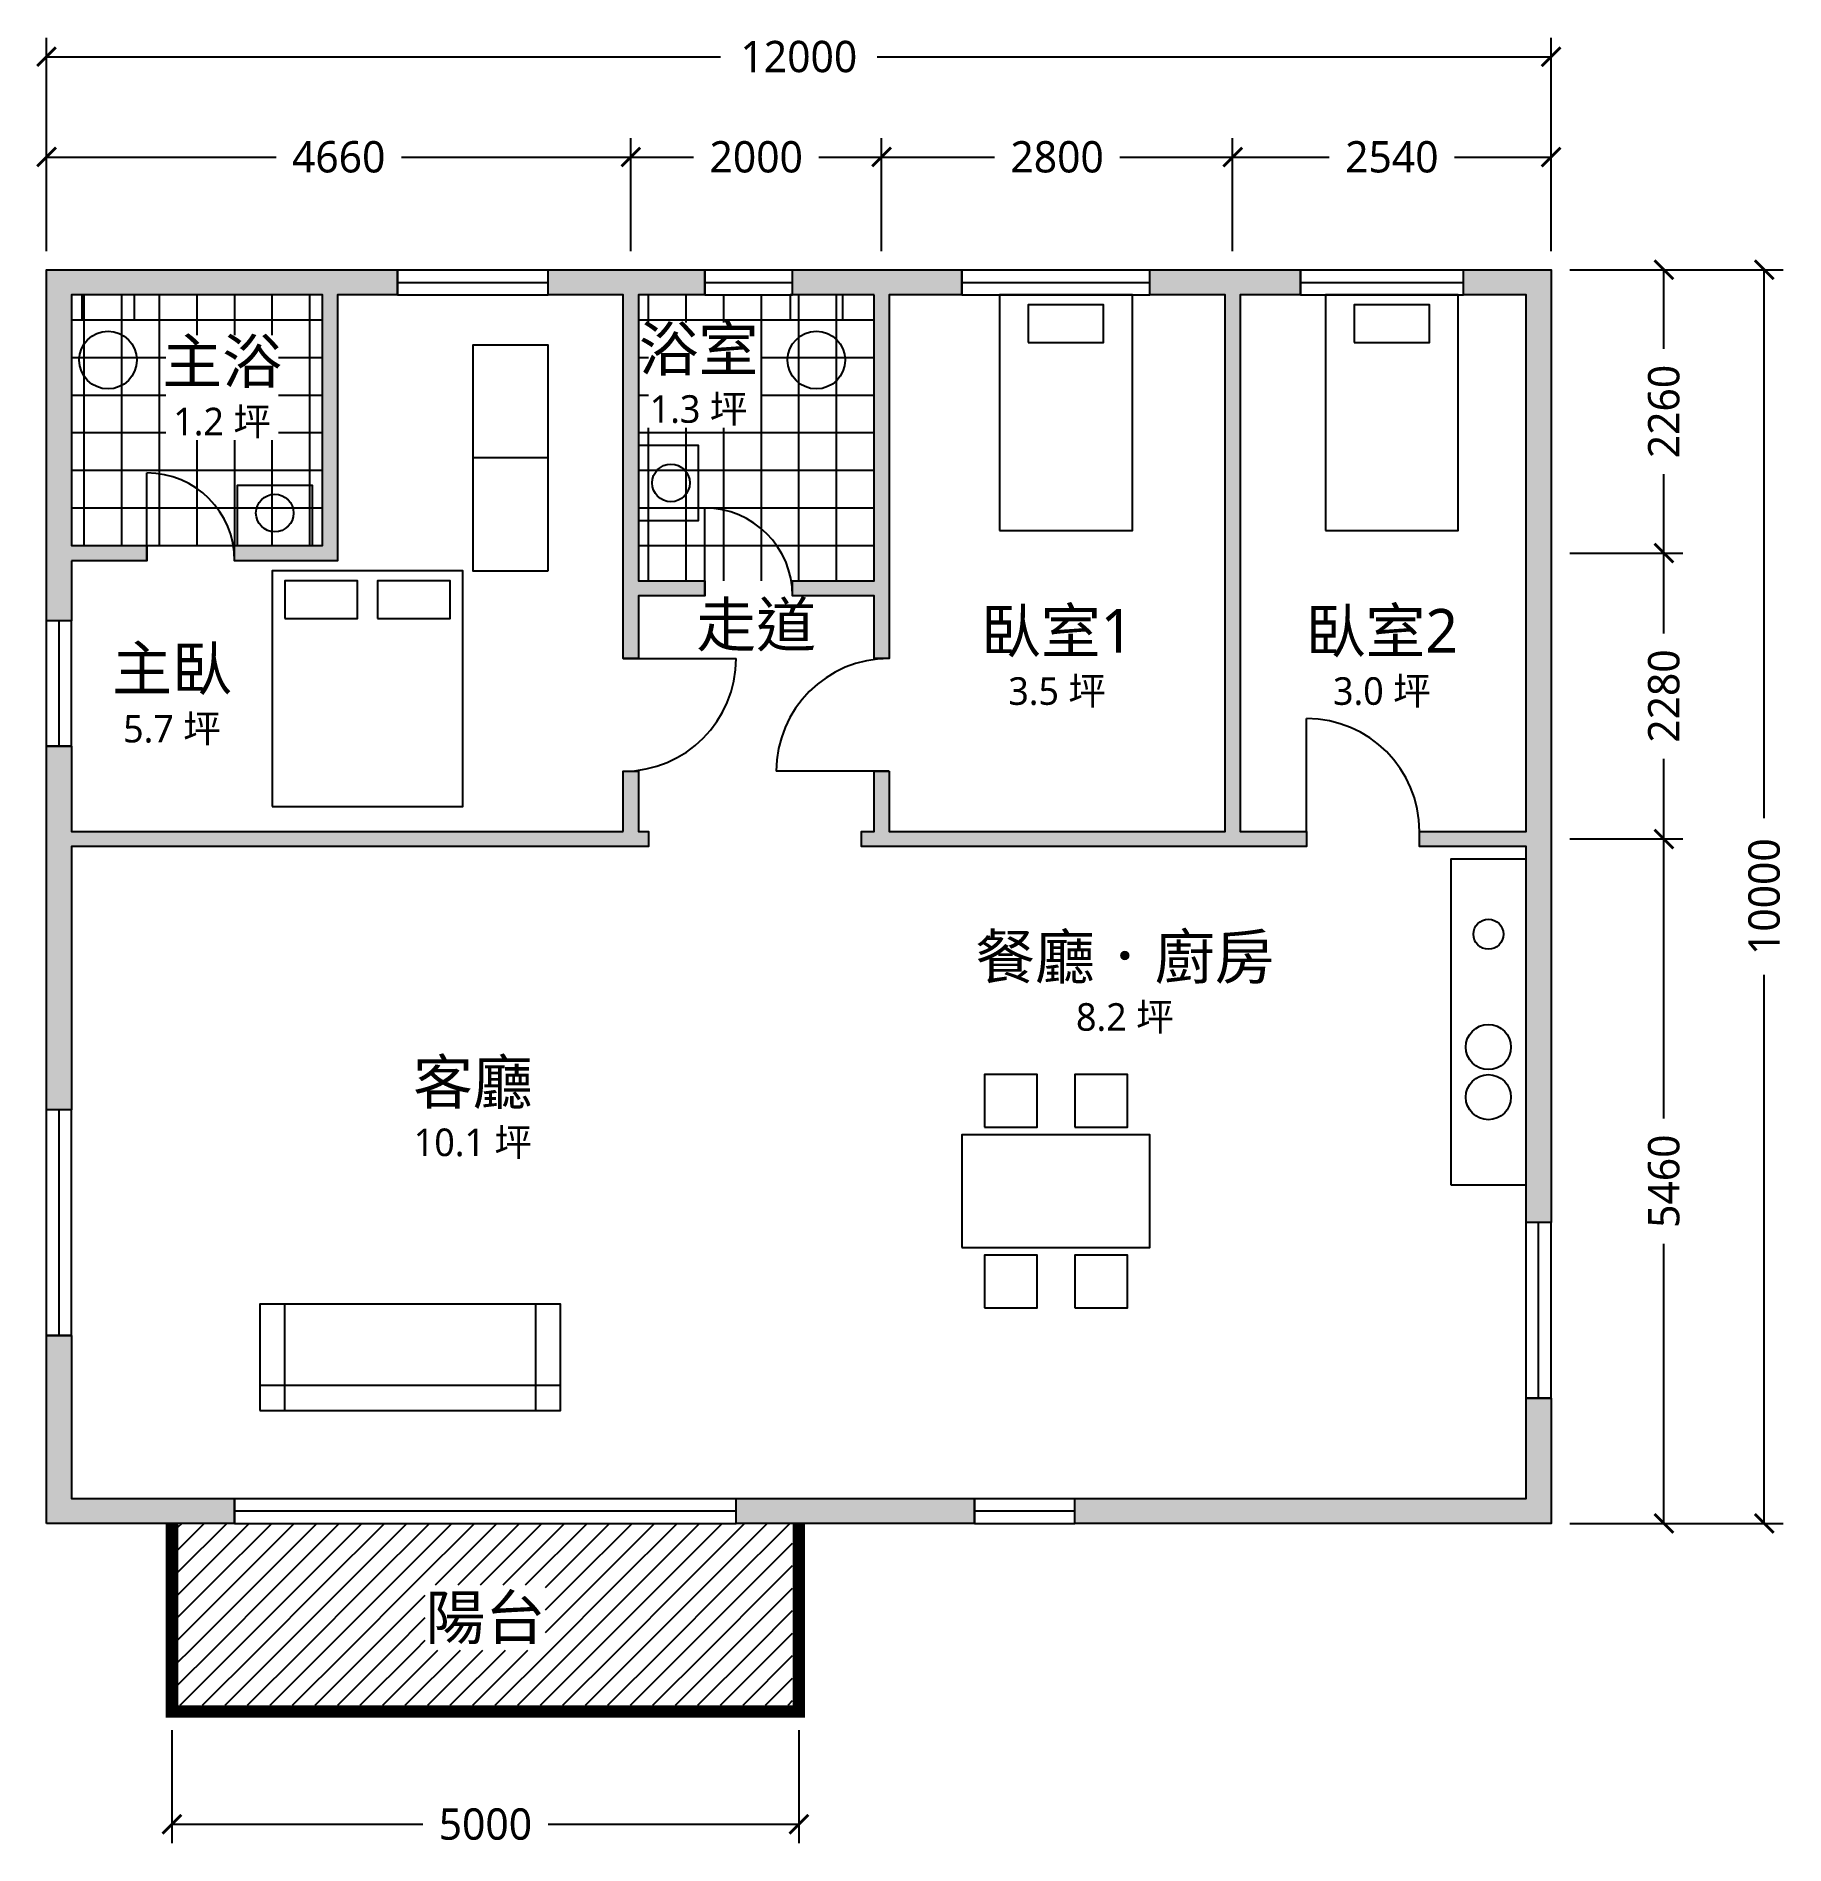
# Model space of a CAD drawing. Header units: millimetres. Extents: x -83 to 13864, y -2564 to 11864.
import ezdxf
from ezdxf.enums import TextEntityAlignment as Align

# ---------------------------------------------------------------- set-up
doc = ezdxf.new("R2010")
doc.units = ezdxf.units.MM
for name, color, linetype in [('填充', 9, 'Continuous'), ('家具', 8, 'Continuous'), ('文字', 2, 'Continuous'), ('標註', 3, 'Continuous'), ('牆', 7, 'Continuous'), ('設備', 6, 'Continuous'), ('門窗', 4, 'Continuous')]:
    doc.layers.add(name, color=color, linetype=linetype)
doc.styles.add('示範字', font='msjh.ttc')
doc.dimstyles.new('示範', dxfattribs={"dimtxt": 250, "dimasz": 150, "dimexe": 150, "dimexo": 150, "dimgap": 80, "dimtad": 1, "dimdec": 0, "dimtxsty": '示範字', "dimblk": 'ARCHTICK', "dimcen": 2.5, "dimclrd": 3, "dimclre": 3, "dimclrt": 3, "dimazin": 3, "dimtfac": 1, "dimtmove": 0, "dimatfit": 3, "dimarcsym": 0})

# ---------------------------------------------------------------- blocks, each defined once
blk = doc.blocks.new('窗')
for p, q in [((0, 1), (1, 1)), ((0, 0), (0, 1)), ((1, 0), (1, 1)), ((0, 0.5), (1, 0.5)), ((0, 0), (1, 0))]:
    blk.add_line(p, q)
blk = doc.blocks.new('門')
blk.add_line((0, 0), (0, 1))
blk.add_arc((0, 0), 1, 0, 90)
blk = doc.blocks.new('沙發')
for points in [[(0, 0), (2400, 0), (2400, 850), (0, 850)], [(0, 0), (200, 0), (200, 850), (0, 850)], [(2200, 0), (2400, 0), (2400, 850), (2200, 850)], [(0, 0), (2400, 0), (2400, 200), (0, 200)]]:
    blk.add_lwpolyline(points, close=True)
blk = doc.blocks.new('餐桌')
for points in [[(180, 960), (600, 960), (600, 1380), (180, 1380)], [(900, 960), (1320, 960), (1320, 1380), (900, 1380)], [(0, 0), (1500, 0), (1500, 900), (0, 900)], [(180, -480), (600, -480), (600, -60), (180, -60)], [(900, -480), (1320, -480), (1320, -60), (900, -60)]]:
    blk.add_lwpolyline(points, close=True)
blk = doc.blocks.new('廚具')
blk.add_lwpolyline([(0, 0), (600, 0), (600, 2600), (0, 2600)], close=True)
for centre, radius in [((300, 2000), 120), ((300, 1100), 180), ((300, 700), 180)]:
    blk.add_circle(centre, radius)
blk = doc.blocks.new('雙人床')
for points in [[(0, 0), (1520, 0), (1520, 1880), (0, 1880)], [(100, 1500), (680, 1500), (680, 1800), (100, 1800)], [(840, 1500), (1420, 1500), (1420, 1800), (840, 1800)]]:
    blk.add_lwpolyline(points, close=True)
blk = doc.blocks.new('衣櫃')
for points in [[(0, 0), (1800, 0), (1800, 600), (0, 600)], [(0, 0), (900, 0), (900, 600), (0, 600)]]:
    blk.add_lwpolyline(points, close=True)
blk = doc.blocks.new('單人床')
for points in [[(0, 0), (1060, 0), (1060, 1880), (0, 1880)], [(230, 1500), (830, 1500), (830, 1800), (230, 1800)]]:
    blk.add_lwpolyline(points, close=True)
blk = doc.blocks.new('馬桶')
blk.add_lwpolyline([(0, 0), (420, 0), (420, 200), (0, 200)], close=True)
blk.add_circle((210, 520), 230)
blk = doc.blocks.new('洗手台')
blk.add_lwpolyline([(0, 0), (600, 0), (600, 480), (0, 480)], close=True)
blk.add_circle((300, 260), 150)
blk = doc.blocks.new('_ARCHTICK')
at = {"color": 0, "linetype": 'ByBlock', "const_width": 0.15}
blk.add_lwpolyline([(-0.5, -0.5), (0.5, 0.5)], dxfattribs=at)
blk = doc.blocks.new('*D13')
at = {"color": 3}
for p, q in [((0, 10150), (0, 11050)), ((4660, 10150), (4660, 11050)), ((0, 10900), (1830, 10900)), ((2830, 10900), (4660, 10900))]:
    blk.add_line(p, q, dxfattribs=at)
at = {"layer": 'Defpoints'}
for p in [(0, 10900), (0, 10000), (4660, 10000)]:
    blk.add_point(p, dxfattribs=at)
at = {"layer": '標註', "color": 3, "xscale": 150, "yscale": 150, "rotation": 180}
blk.add_blockref('_ARCHTICK', (0, 10900), dxfattribs=at)
at = {"layer": '標註', "color": 3, "xscale": 150, "yscale": 150}
blk.add_blockref('_ARCHTICK', (4660, 10900), dxfattribs=at)
at = {"layer": '標註', "color": 3, "insert": (2330, 10900), "char_height": 250, "attachment_point": 5, "style": '示範字'}
blk.add_mtext('4660', dxfattribs=at)
blk = doc.blocks.new('*D14')
at = {"color": 3}
for p, q in [((4660, 10150), (4660, 11050)), ((6660, 10150), (6660, 11050)), ((4660, 10900), (5160, 10900)), ((6160, 10900), (6660, 10900))]:
    blk.add_line(p, q, dxfattribs=at)
at = {"layer": 'Defpoints'}
for p in [(4660, 10900), (4660, 10000), (6660, 10000)]:
    blk.add_point(p, dxfattribs=at)
at = {"layer": '標註', "color": 3, "xscale": 150, "yscale": 150, "rotation": 180}
blk.add_blockref('_ARCHTICK', (4660, 10900), dxfattribs=at)
at = {"layer": '標註', "color": 3, "xscale": 150, "yscale": 150}
blk.add_blockref('_ARCHTICK', (6660, 10900), dxfattribs=at)
at = {"layer": '標註', "color": 3, "insert": (5660, 10900), "char_height": 250, "attachment_point": 5, "style": '示範字'}
blk.add_mtext('2000', dxfattribs=at)
blk = doc.blocks.new('*D15')
at = {"color": 3}
for p, q in [((6660, 10150), (6660, 11050)), ((9460, 10150), (9460, 11050)), ((6660, 10900), (7560, 10900)), ((8560, 10900), (9460, 10900))]:
    blk.add_line(p, q, dxfattribs=at)
at = {"layer": 'Defpoints'}
for p in [(6660, 10900), (6660, 10000), (9460, 10000)]:
    blk.add_point(p, dxfattribs=at)
at = {"layer": '標註', "color": 3, "xscale": 150, "yscale": 150, "rotation": 180}
blk.add_blockref('_ARCHTICK', (6660, 10900), dxfattribs=at)
at = {"layer": '標註', "color": 3, "xscale": 150, "yscale": 150}
blk.add_blockref('_ARCHTICK', (9460, 10900), dxfattribs=at)
at = {"layer": '標註', "color": 3, "insert": (8060, 10900), "char_height": 250, "attachment_point": 5, "style": '示範字'}
blk.add_mtext('2800', dxfattribs=at)
blk = doc.blocks.new('*D16')
at = {"color": 3}
for p, q in [((9460, 10150), (9460, 11050)), ((12000, 10150), (12000, 11050)), ((9460, 10900), (10230, 10900)), ((11230, 10900), (12000, 10900))]:
    blk.add_line(p, q, dxfattribs=at)
at = {"layer": 'Defpoints'}
for p in [(9460, 10900), (9460, 10000), (12000, 10000)]:
    blk.add_point(p, dxfattribs=at)
at = {"layer": '標註', "color": 3, "xscale": 150, "yscale": 150, "rotation": 180}
blk.add_blockref('_ARCHTICK', (9460, 10900), dxfattribs=at)
at = {"layer": '標註', "color": 3, "xscale": 150, "yscale": 150}
blk.add_blockref('_ARCHTICK', (12000, 10900), dxfattribs=at)
at = {"layer": '標註', "color": 3, "insert": (10730, 10900), "char_height": 250, "attachment_point": 5, "style": '示範字'}
blk.add_mtext('2540', dxfattribs=at)
blk = doc.blocks.new('*D17')
at = {"color": 3}
for p, q in [((0, 10150), (0, 11850)), ((12000, 10150), (12000, 11850)), ((0, 11700), (5375, 11700)), ((6625, 11700), (12000, 11700))]:
    blk.add_line(p, q, dxfattribs=at)
at = {"layer": 'Defpoints'}
for p in [(0, 11700), (0, 10000), (12000, 10000)]:
    blk.add_point(p, dxfattribs=at)
at = {"layer": '標註', "color": 3, "xscale": 150, "yscale": 150, "rotation": 180}
blk.add_blockref('_ARCHTICK', (0, 11700), dxfattribs=at)
at = {"layer": '標註', "color": 3, "xscale": 150, "yscale": 150}
blk.add_blockref('_ARCHTICK', (12000, 11700), dxfattribs=at)
at = {"layer": '標註', "color": 3, "insert": (6000, 11700), "char_height": 250, "attachment_point": 5, "style": '示範字'}
blk.add_mtext('12000', dxfattribs=at)
blk = doc.blocks.new('*D18')
at = {"color": 3}
for p, q in [((12150, 5460), (13050, 5460)), ((12900, 3230), (12900, 5460)), ((12900, 0), (12900, 2230)), ((12150, 0), (13050, 0))]:
    blk.add_line(p, q, dxfattribs=at)
at = {"layer": 'Defpoints'}
for p in [(12000, 5460), (12000, 0), (12900, 0)]:
    blk.add_point(p, dxfattribs=at)
at = {"layer": '標註', "color": 3, "xscale": 150, "yscale": 150}
for p, rotation in [((12900, 5460), 90), ((12900, 0), 270)]:
    blk.add_blockref('_ARCHTICK', p, dxfattribs=dict(at, rotation=rotation))
at = {"layer": '標註', "color": 3, "insert": (12900, 2730), "char_height": 250, "attachment_point": 5, "rotation": 90, "style": '示範字'}
blk.add_mtext('5460', dxfattribs=at)
blk = doc.blocks.new('*D19')
at = {"color": 3}
for p, q in [((12150, 7740), (13050, 7740)), ((12900, 7100), (12900, 7740)), ((12900, 5460), (12900, 6100)), ((12150, 5460), (13050, 5460))]:
    blk.add_line(p, q, dxfattribs=at)
at = {"layer": 'Defpoints'}
for p in [(12000, 7740), (12000, 5460), (12900, 5460)]:
    blk.add_point(p, dxfattribs=at)
at = {"layer": '標註', "color": 3, "xscale": 150, "yscale": 150}
for p, rotation in [((12900, 7740), 90), ((12900, 5460), 270)]:
    blk.add_blockref('_ARCHTICK', p, dxfattribs=dict(at, rotation=rotation))
at = {"layer": '標註', "color": 3, "insert": (12900, 6600), "char_height": 250, "attachment_point": 5, "rotation": 90, "style": '示範字'}
blk.add_mtext('2280', dxfattribs=at)
blk = doc.blocks.new('*D20')
at = {"color": 3}
for p, q in [((12150, 10000), (13050, 10000)), ((12900, 9370), (12900, 10000)), ((12900, 7740), (12900, 8370)), ((12150, 7740), (13050, 7740))]:
    blk.add_line(p, q, dxfattribs=at)
at = {"layer": 'Defpoints'}
for p in [(12000, 10000), (12000, 7740), (12900, 7740)]:
    blk.add_point(p, dxfattribs=at)
at = {"layer": '標註', "color": 3, "xscale": 150, "yscale": 150}
for p, rotation in [((12900, 10000), 90), ((12900, 7740), 270)]:
    blk.add_blockref('_ARCHTICK', p, dxfattribs=dict(at, rotation=rotation))
at = {"layer": '標註', "color": 3, "insert": (12900, 8870), "char_height": 250, "attachment_point": 5, "rotation": 90, "style": '示範字'}
blk.add_mtext('2260', dxfattribs=at)
blk = doc.blocks.new('*D21')
at = {"color": 3}
for p, q in [((12150, 10000), (13850, 10000)), ((13700, 5625), (13700, 10000)), ((13700, 0), (13700, 4375)), ((12150, 0), (13850, 0))]:
    blk.add_line(p, q, dxfattribs=at)
at = {"layer": 'Defpoints'}
for p in [(12000, 10000), (12000, 0), (13700, 0)]:
    blk.add_point(p, dxfattribs=at)
at = {"layer": '標註', "color": 3, "xscale": 150, "yscale": 150}
for p, rotation in [((13700, 10000), 90), ((13700, 0), 270)]:
    blk.add_blockref('_ARCHTICK', p, dxfattribs=dict(at, rotation=rotation))
at = {"layer": '標註', "color": 3, "insert": (13700, 5000), "char_height": 250, "attachment_point": 5, "rotation": 90, "style": '示範字'}
blk.add_mtext('10000', dxfattribs=at)
blk = doc.blocks.new('*D22')
at = {"color": 3}
for p, q in [((1000, -1650), (1000, -2550)), ((6000, -1650), (6000, -2550)), ((1000, -2400), (3000, -2400)), ((4000, -2400), (6000, -2400))]:
    blk.add_line(p, q, dxfattribs=at)
at = {"layer": 'Defpoints'}
for p in [(1000, -1500), (6000, -1500), (1000, -2400)]:
    blk.add_point(p, dxfattribs=at)
at = {"layer": '標註', "color": 3, "xscale": 150, "yscale": 150, "rotation": 180}
blk.add_blockref('_ARCHTICK', (1000, -2400), dxfattribs=at)
at = {"layer": '標註', "color": 3, "xscale": 150, "yscale": 150}
blk.add_blockref('_ARCHTICK', (6000, -2400), dxfattribs=at)
at = {"layer": '標註', "color": 3, "insert": (3500, -2400), "char_height": 250, "attachment_point": 5, "style": '示範字'}
blk.add_mtext('5000', dxfattribs=at)

msp = doc.modelspace()

# ---------------------------------------------------------------- hatches: boundary and pattern name
at = {"layer": '填充'}
h = msp.add_hatch(color=8, dxfattribs=at)
h.dxf.hatch_style = 1
h.paths.add_polyline_path([(200, 7680), (200, 7200), (0, 7200), (0, 9800), (0, 10000), (200, 10000), (2800, 10000), (2800, 9800), (2320, 9800), (2320, 7800), (2320, 7680), (2200, 7680), (1500, 7680), (1500, 7800), (2200, 7800), (2200, 9800), (200, 9800), (200, 7800), (800, 7800), (800, 7680)])
h = msp.add_hatch(color=8, dxfattribs=at)
h.dxf.hatch_style = 1
h.paths.add_polyline_path([(4720, 6900), (4600, 6900), (4600, 9800), (4000, 9800), (4000, 10000), (5250, 10000), (5250, 9800), (4720, 9800), (4720, 7520), (5250, 7520), (5250, 7400), (4720, 7400)])
h = msp.add_hatch(color=8, dxfattribs=at)
h.dxf.hatch_style = 1
h.paths.add_polyline_path([(6600, 9800), (5950, 9800), (5950, 10000), (7300, 10000), (7300, 9800), (6720, 9800), (6720, 6900), (6600, 6900), (6600, 7400), (5950, 7400), (5950, 7520), (6600, 7520)])
h = msp.add_hatch(color=8, dxfattribs=at)
h.dxf.hatch_style = 1
h.paths.add_polyline_path([(6720, 6000), (6720, 5520), (9400, 5520), (9400, 9800), (8800, 9800), (8800, 10000), (10000, 10000), (10000, 9800), (9520, 9800), (9520, 5520), (10050, 5520), (10050, 5400), (6500, 5400), (6500, 5520), (6600, 5520), (6600, 6000)])
h = msp.add_hatch(color=8, dxfattribs=at)
h.dxf.hatch_style = 1
h.paths.add_polyline_path([(10950, 5520), (11800, 5520), (11800, 9800), (11300, 9800), (11300, 10000), (11800, 10000), (12000, 10000), (12000, 9800), (12000, 2400), (11800, 2400), (11800, 5400), (10950, 5400)])
h = msp.add_hatch(dxfattribs=at)
h.set_pattern_fill('NET', color=9, scale=94.5)
h.paths.add_polyline_path([(200, 9480), (2200, 9480), (2200, 9800), (200, 9800)])
h = msp.add_hatch(dxfattribs=at)
h.set_pattern_fill('NET', color=9, scale=94.5)
h.paths.add_polyline_path([(4720, 9580), (6600, 9580), (6600, 9800), (4720, 9800)])
h = msp.add_hatch(dxfattribs=at)
h.set_pattern_fill('NET', color=9, scale=94.5)
h.paths.add_polyline_path([(4720, 8740), (4800, 8740), (4800, 9580), (4720, 9580)])
h = msp.add_hatch(dxfattribs=at)
h.set_pattern_fill('NET', color=9, scale=94.5)
h.paths.add_polyline_path([(5700, 8740), (6600, 8740), (6600, 9580), (5700, 9580)])
h = msp.add_hatch(dxfattribs=at)
h.set_pattern_fill('NET', color=9, scale=94.5)
h.paths.add_polyline_path([(200, 8640), (950, 8640), (950, 9480), (200, 9480)])
h = msp.add_hatch(dxfattribs=at)
h.set_pattern_fill('NET', color=9, scale=94.5)
h.paths.add_polyline_path([(1850, 8640), (2200, 8640), (2200, 9480), (1850, 9480)])
h = msp.add_hatch(dxfattribs=at)
h.set_pattern_fill('NET', color=9, scale=94.5)
h.paths.add_polyline_path([(4720, 7520), (6600, 7520), (6600, 8740), (4720, 8740)])
h = msp.add_hatch(dxfattribs=at)
h.set_pattern_fill('NET', color=9, scale=94.5)
h.paths.add_polyline_path([(200, 7800), (2200, 7800), (2200, 8640), (200, 8640)])
h = msp.add_hatch(color=8, dxfattribs=at)
h.dxf.hatch_style = 1
h.paths.add_polyline_path([(4600, 5520), (4600, 6000), (4720, 6000), (4720, 5520), (4800, 5520), (4800, 5400), (200, 5400), (200, 3300), (0, 3300), (0, 6200), (200, 6200), (200, 5520)])
h = msp.add_hatch(color=8, dxfattribs=at)
h.dxf.hatch_style = 1
h.paths.add_polyline_path([(0, 0), (0, 200), (0, 1500), (200, 1500), (200, 200), (1500, 200), (1500, 0), (200, 0)])
h = msp.add_hatch(color=8, dxfattribs=at)
h.dxf.hatch_style = 1
h.paths.add_polyline_path([(11800, 1000), (12000, 1000), (12000, 200), (12000, 0), (11800, 0), (8200, 0), (8200, 200), (11800, 200)])
h = msp.add_hatch(color=8, dxfattribs=at)
h.dxf.hatch_style = 1
h.paths.add_polyline_path([(5500, 0), (5500, 200), (7400, 200), (7400, 0)])
h = msp.add_hatch(dxfattribs=at)
h.set_pattern_fill('ANSI31', color=9, scale=40)
h.paths.add_polyline_path([(1050, -490), (5950, -490), (5950, 0), (1050, 0)])
h = msp.add_hatch(dxfattribs=at)
h.set_pattern_fill('ANSI31', color=9, scale=40)
h.paths.add_polyline_path([(1050, -1010), (3020, -1010), (3020, -490), (1050, -490)])
h = msp.add_hatch(dxfattribs=at)
h.set_pattern_fill('ANSI31', color=9, scale=40)
h.paths.add_polyline_path([(3980, -1010), (5950, -1010), (5950, -490), (3980, -490)])
h = msp.add_hatch(dxfattribs=at)
h.set_pattern_fill('ANSI31', color=9, scale=40)
h.paths.add_polyline_path([(1050, -1450), (5950, -1450), (5950, -1010), (1050, -1010)])

# ---------------------------------------------------------------- linework, layer by layer
at = {"layer": '牆'}
for points in [[(200, 7680), (200, 7200), (0, 7200), (0, 9800), (0, 10000), (200, 10000), (2800, 10000), (2800, 9800), (2320, 9800), (2320, 7800), (2320, 7680), (2200, 7680), (1500, 7680), (1500, 7800), (2200, 7800), (2200, 9800), (200, 9800), (200, 7800), (800, 7800), (800, 7680)], [(4720, 6900), (4600, 6900), (4600, 9800), (4000, 9800), (4000, 10000), (5250, 10000), (5250, 9800), (4720, 9800), (4720, 7520), (5250, 7520), (5250, 7400), (4720, 7400)], [(6600, 9800), (5950, 9800), (5950, 10000), (7300, 10000), (7300, 9800), (6720, 9800), (6720, 6900), (6600, 6900), (6600, 7400), (5950, 7400), (5950, 7520), (6600, 7520)], [(6720, 6000), (6720, 5520), (9400, 5520), (9400, 9800), (8800, 9800), (8800, 10000), (10000, 10000), (10000, 9800), (9520, 9800), (9520, 5520), (10050, 5520), (10050, 5400), (6500, 5400), (6500, 5520), (6600, 5520), (6600, 6000)], [(10950, 5520), (11800, 5520), (11800, 9800), (11300, 9800), (11300, 10000), (11800, 10000), (12000, 10000), (12000, 9800), (12000, 2400), (11800, 2400), (11800, 5400), (10950, 5400)], [(4600, 5520), (4600, 6000), (4720, 6000), (4720, 5520), (4800, 5520), (4800, 5400), (200, 5400), (200, 3300), (0, 3300), (0, 6200), (200, 6200), (200, 5520)], [(0, 0), (0, 200), (0, 1500), (200, 1500), (200, 200), (1500, 200), (1500, 0), (200, 0)], [(11800, 1000), (12000, 1000), (12000, 200), (12000, 0), (11800, 0), (8200, 0), (8200, 200), (11800, 200)], [(5500, 0), (5500, 200), (7400, 200), (7400, 0)]]:
    msp.add_lwpolyline(points, close=True, dxfattribs=at)
at = {"layer": '牆', "const_width": 100}
msp.add_lwpolyline([(1000, 0), (1000, -1500), (6000, -1500), (6000, 0)], dxfattribs=at)

# ---------------------------------------------------------------- block references
at = {"layer": '家具'}
for name, p in [('單人床', (7600, 7920)), ('單人床', (10200, 7920)), ('雙人床', (1800, 5720)), ('餐桌', (7300, 2200)), ('沙發', (1700, 900))]:
    msp.add_blockref(name, p, dxfattribs=at)
at = {"layer": '家具', "rotation": 90}
msp.add_blockref('衣櫃', (4000, 7600), dxfattribs=at)
at = {"layer": '設備'}
for name, p, rotation in [('馬桶', (700, 9800), 180), ('馬桶', (6350, 9800), 180), ('洗手台', (4720, 8600), 270)]:
    msp.add_blockref(name, p, dxfattribs=dict(at, rotation=rotation))
for name, p in [('洗手台', (1520, 7800)), ('廚具', (11200, 2700))]:
    msp.add_blockref(name, p, dxfattribs=at)
at = {"layer": '門窗'}
for name, p, xscale, yscale in [('窗', (2800, 9800), 1200, 200), ('窗', (5250, 9800), 700, 200), ('窗', (7300, 9800), 1500, 200), ('窗', (10000, 9800), 1300, 200), ('門', (800, 7680), 700, 700), ('門', (5250, 7400), 700, 700), ('門', (10050, 5520), 900, 900), ('窗', (1500, 0), 4000, 200), ('窗', (7400, 0), 800, 200)]:
    msp.add_blockref(name, p, dxfattribs=dict(at, xscale=xscale, yscale=yscale))
for name, p, xscale, yscale, rotation in [('窗', (200, 6200), 1000, 200, 90), ('門', (4600, 6900), 900, 900, 270), ('門', (6720, 6000), 900, 900, 90), ('窗', (200, 1500), 1800, 200, 90), ('窗', (12000, 1000), 1400, 200, 90)]:
    msp.add_blockref(name, p, dxfattribs=dict(at, xscale=xscale, yscale=yscale, rotation=rotation))

# ---------------------------------------------------------------- texts
at = {"layer": '文字', "style": '示範字'}
for s, height, p in [('浴室', 350, (5200, 9370)), ('主浴', 350, (1400, 9270)), ('1.3 坪', 220, (5200, 8890)), ('1.2 坪', 220, (1400, 8790)), ('走道', 350, (5660, 7170)), ('臥室1', 350, (8060, 7120)), ('臥室2', 350, (10650, 7120)), ('主臥', 350, (1000, 6820)), ('3.5 坪', 220, (8060, 6640)), ('3.0 坪', 220, (10650, 6640)), ('5.7 坪', 220, (1000, 6340)), ('餐廳．廚房', 350, (8600, 4520)), ('8.2 坪', 220, (8600, 4040)), ('客廳', 350, (3400, 3520)), ('10.1 坪', 220, (3400, 3040)), ('陽台', 350, (3500, -750))]:
    msp.add_text(s, height=height, dxfattribs=at).set_placement(p, align=Align.MIDDLE_CENTER)

# ---------------------------------------------------------------- dimensions: what is measured, and where the dimension line sits
at = {"layer": '標註'}
for base, p1, p2, picture, middle in [((0, 11700), (0, 10000), (12000, 10000), '*D17', (6000, 11700)), ((0, 10900), (0, 10000), (4660, 10000), '*D13', (2330, 10900)), ((4660, 10900), (4660, 10000), (6660, 10000), '*D14', (5660, 10900)), ((6660, 10900), (6660, 10000), (9460, 10000), '*D15', (8060, 10900)), ((9460, 10900), (9460, 10000), (12000, 10000), '*D16', (10730, 10900)), ((1000, -2400), (1000, -1500), (6000, -1500), '*D22', (3500, -2400))]:
    dim = msp.add_linear_dim(base=base, p1=p1, p2=p2, dimstyle='示範', dxfattribs=at)
    dim.commit()
    dim.dimension.update_dxf_attribs({"geometry": picture, "text_midpoint": middle})
for base, p1, p2, picture, middle in [((12900, 7740), (12000, 7740), (12000, 10000), '*D20', (12900, 8870)), ((13700, 0), (12000, 0), (12000, 10000), '*D21', (13700, 5000)), ((12900, 5460), (12000, 5460), (12000, 7740), '*D19', (12900, 6600)), ((12900, 0), (12000, 0), (12000, 5460), '*D18', (12900, 2730))]:
    dim = msp.add_linear_dim(base=base, p1=p1, p2=p2, angle=90, dimstyle='示範', dxfattribs=at)
    dim.commit()
    dim.dimension.update_dxf_attribs({"geometry": picture, "text_midpoint": middle})

doc.saveas('drawing.dxf')
